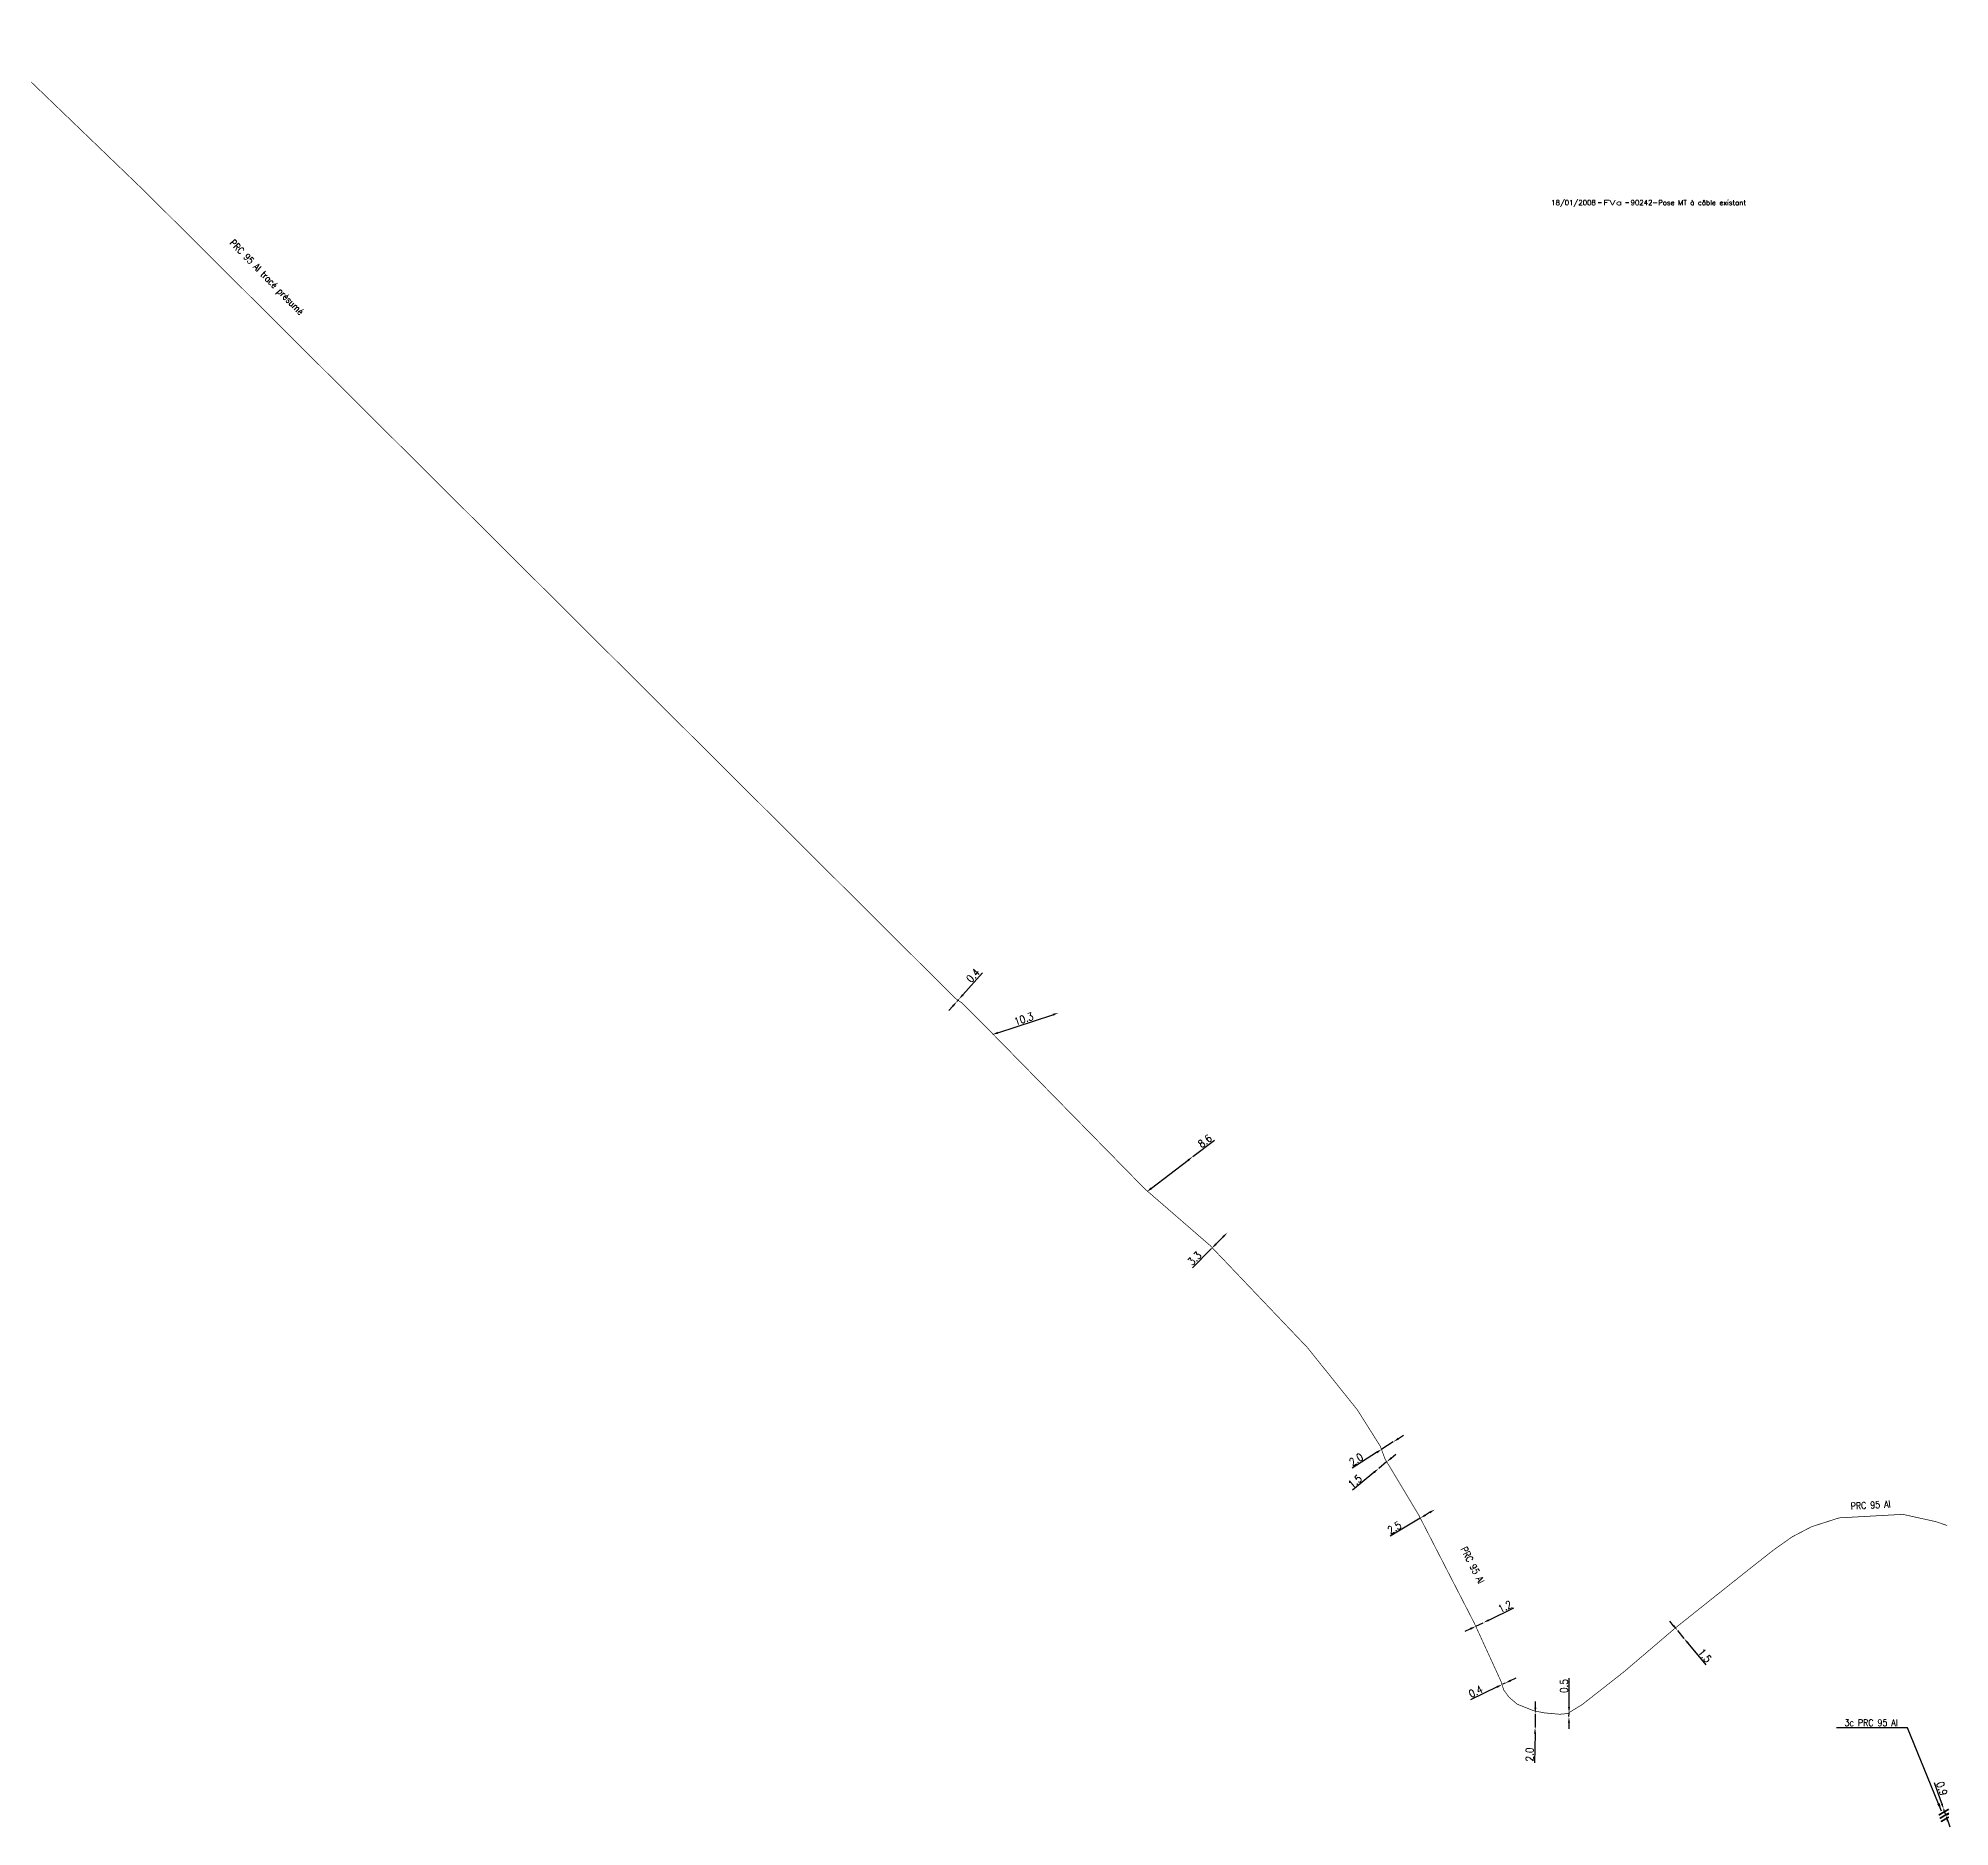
# Model space of a CAD drawing. Header units: millimetres. Extents: x 161438 to 162003, y 98011 to 98991.
# Drawn here: x 161719.1 to 162000.1, y 98498.7 to 98761.6 of the extents above; entities that cross this region are included whole.
import ezdxf
from ezdxf.enums import TextEntityAlignment as Align

# ---------------------------------------------------------------- set-up
doc = ezdxf.new("R2010")
doc.units = ezdxf.units.MM
doc.header["$PDMODE"] = 34
doc.layers.get('0').update_dxf_attribs({"linetype": 'CONTINUOUS'})
doc.layers.get('Defpoints').update_dxf_attribs({"linetype": 'CONTINUOUS'})
doc.layers.add('M_120', color=5, linetype='M_ST_13')
doc.layers.add('M_910', color=7, linetype='CONTINUOUS', plot=False)
doc.styles.get("Standard").update_dxf_attribs({"font": 'romans.shx', "width": 0.85})
doc.linetypes.add('M_ST_13', pattern='A,5,-0.3,["oo",Standard,S=1.5,R=0,X=0,Y=-0.5],-3', length=8.3)
doc.dimstyles.get("Standard").update_dxf_attribs({"dimtxt": 1.5, "dimasz": 1.2, "dimexe": 0.625, "dimexo": 0.625, "dimgap": 0.25, "dimtad": 1, "dimdec": 1, "dimzin": 0, "dimdsep": 46, "dimtxsty": 'Standard', "dimcen": -0.5, "dimadec": 0, "dimazin": 0, "dimtfac": 1, "dimtdec": 1, "dimtmove": 0, "dimatfit": 3, "dimfxl": 0, "dimtolj": 1, "dimtzin": 0, "dimarcsym": 0})

# ---------------------------------------------------------------- blocks, each defined once
blk = doc.blocks.new('*D23')
at = {"layer": 'Defpoints', "color": 0, "linetype": 'Continuous', "transparency": 16777216}
for p in [(161960.12, 98527.53), (161961.07, 98526.37), (161961.07, 98526.37)]:
    blk.add_point(p, dxfattribs=at)
at = {"layer": 'M_120', "color": 0, "linetype": 'Continuous', "lineweight": -2, "transparency": 16777216}
for p, q in [((161959.54, 98528.22), (161958.97, 98528.92)), ((161960.12, 98527.53), (161961.07, 98526.37)), ((161961.64, 98525.67), (161964.26, 98522.5))]:
    blk.add_line(p, q, dxfattribs=at)
at = {"layer": 'M_120', "color": 0, "linetype": 'Continuous', "transparency": 16777216}
for points in [[(161959.66, 98528.32), (161959.43, 98528.13), (161960.12, 98527.53)], [(161961.76, 98525.77), (161961.53, 98525.58), (161961.07, 98526.37)]]:
    blk.add_solid(points, dxfattribs=at)
at = {"layer": 'M_120', "color": 0, "linetype": 'Continuous', "transparency": 16777216, "insert": (161964.13, 98523.84), "char_height": 1.125, "attachment_point": 5, "rotation": 309.5056}
blk.add_mtext('\\A1;1.5', dxfattribs=at)
blk = doc.blocks.new('*D24')
at = {"layer": 'Defpoints', "color": 0, "linetype": 'Continuous', "transparency": 16777216}
for p in [(161944.16, 98514.86), (161944.17, 98515.36), (161944.17, 98515.36)]:
    blk.add_point(p, dxfattribs=at)
at = {"layer": 'M_120', "color": 0, "linetype": 'Continuous', "lineweight": -2, "transparency": 16777216}
for p, q in [((161944.17, 98516.26), (161944.18, 98520.54)), ((161944.16, 98514.86), (161944.17, 98515.36)), ((161944.16, 98513.96), (161944.16, 98513.06))]:
    blk.add_line(p, q, dxfattribs=at)
at = {"layer": 'M_120', "color": 0, "linetype": 'Continuous', "transparency": 16777216}
for points in [[(161944.02, 98516.26), (161944.32, 98516.26), (161944.17, 98515.36)], [(161944.01, 98513.96), (161944.31, 98513.96), (161944.16, 98514.86)]]:
    blk.add_solid(points, dxfattribs=at)
at = {"layer": 'M_120', "color": 0, "linetype": 'Continuous', "transparency": 16777216, "insert": (161943.43, 98519.35), "char_height": 1.125, "attachment_point": 5, "rotation": 89.8395}
blk.add_mtext('\\A1;0.5', dxfattribs=at)
blk = doc.blocks.new('*D25')
at = {"layer": 'Defpoints', "color": 0, "linetype": 'Continuous', "transparency": 16777216}
for p in [(161939.18, 98513.27), (161939.18, 98513.27), (161939.21, 98515.27)]:
    blk.add_point(p, dxfattribs=at)
at = {"layer": 'M_120', "color": 0, "linetype": 'Continuous', "lineweight": -2, "transparency": 16777216}
for p, q in [((161939.22, 98516.17), (161939.24, 98517.07)), ((161939.21, 98515.27), (161939.18, 98513.27)), ((161939.17, 98512.37), (161939.1, 98508.09))]:
    blk.add_line(p, q, dxfattribs=at)
at = {"layer": 'M_120', "color": 0, "linetype": 'Continuous', "transparency": 16777216}
for points in [[(161939.07, 98516.17), (161939.37, 98516.17), (161939.21, 98515.27)], [(161939.02, 98512.37), (161939.32, 98512.37), (161939.18, 98513.27)]]:
    blk.add_solid(points, dxfattribs=at)
at = {"layer": 'M_120', "color": 0, "linetype": 'Continuous', "transparency": 16777216, "insert": (161938.37, 98509.29), "char_height": 1.125, "attachment_point": 5, "rotation": 89.1424}
blk.add_mtext('\\A1;2.0', dxfattribs=at)
blk = doc.blocks.new('*D26')
at = {"layer": 'Defpoints', "color": 0, "linetype": 'Continuous', "transparency": 16777216}
for p in [(161934.4, 98519.61), (161934.76, 98519.78), (161934.76, 98519.78)]:
    blk.add_point(p, dxfattribs=at)
at = {"layer": 'M_120', "color": 0, "linetype": 'Continuous', "lineweight": -2, "transparency": 16777216}
for p, q in [((161933.59, 98519.22), (161929.69, 98517.35)), ((161934.76, 98519.78), (161934.4, 98519.61)), ((161935.57, 98520.17), (161936.38, 98520.56))]:
    blk.add_line(p, q, dxfattribs=at)
at = {"layer": 'M_120', "color": 0, "linetype": 'Continuous', "transparency": 16777216}
for points in [[(161933.52, 98519.35), (161933.65, 98519.08), (161934.4, 98519.61)], [(161935.51, 98520.3), (161935.64, 98520.03), (161934.76, 98519.78)]]:
    blk.add_solid(points, dxfattribs=at)
at = {"layer": 'M_120', "color": 0, "linetype": 'Continuous', "transparency": 16777216, "insert": (161930.45, 98518.55), "char_height": 1.125, "attachment_point": 5, "rotation": 25.6208}
blk.add_mtext('\\A1;0.4', dxfattribs=at)
blk = doc.blocks.new('*D27')
at = {"layer": 'Defpoints', "color": 0, "linetype": 'Continuous', "transparency": 16777216}
for p in [(161930.48, 98528.15), (161931.56, 98528.67), (161931.56, 98528.67)]:
    blk.add_point(p, dxfattribs=at)
at = {"layer": 'M_120', "color": 0, "linetype": 'Continuous', "lineweight": -2, "transparency": 16777216}
for p, q in [((161932.37, 98529.06), (161936.08, 98530.84)), ((161929.67, 98527.76), (161928.85, 98527.37)), ((161930.48, 98528.15), (161931.56, 98528.67))]:
    blk.add_line(p, q, dxfattribs=at)
at = {"layer": 'M_120', "color": 0, "linetype": 'Continuous', "transparency": 16777216}
for points in [[(161929.6, 98527.9), (161929.73, 98527.62), (161930.48, 98528.15)], [(161932.31, 98529.19), (161932.44, 98528.92), (161931.56, 98528.67)]]:
    blk.add_solid(points, dxfattribs=at)
at = {"layer": 'M_120', "color": 0, "linetype": 'Continuous', "transparency": 16777216, "insert": (161934.75, 98531.03), "char_height": 1.125, "attachment_point": 5, "rotation": 25.6208}
blk.add_mtext('\\A1;1.2', dxfattribs=at)
blk = doc.blocks.new('*D28')
at = {"layer": 'Defpoints', "color": 0, "linetype": 'Continuous', "transparency": 16777216}
for p in [(161922.3, 98544.04), (161924.45, 98545.32), (161924.45, 98545.32)]:
    blk.add_point(p, dxfattribs=at)
at = {"layer": 'M_120', "color": 0, "linetype": 'Continuous', "lineweight": -2, "transparency": 16777216}
for p, q in [((161922.3, 98544.04), (161917.86, 98541.38)), ((161923.67, 98544.86), (161923.07, 98544.5))]:
    blk.add_line(p, q, dxfattribs=at)
at = {"layer": 'M_120', "color": 0, "linetype": 'Continuous', "transparency": 16777216}
for points in [[(161923, 98544.63), (161923.15, 98544.37), (161922.3, 98544.04)], [(161923.6, 98544.99), (161923.75, 98544.73), (161924.45, 98545.32)]]:
    blk.add_solid(points, dxfattribs=at)
at = {"layer": 'M_120', "color": 0, "linetype": 'Continuous', "transparency": 16777216, "insert": (161918.5, 98542.64), "char_height": 1.125, "attachment_point": 5, "rotation": 30.9015}
blk.add_mtext('\\A1;2.5', dxfattribs=at)
blk = doc.blocks.new('*D29')
at = {"layer": 'Defpoints', "color": 0, "linetype": 'Continuous', "transparency": 16777216}
for p in [(161917.35, 98552.3), (161916.19, 98551.35), (161916.19, 98551.35)]:
    blk.add_point(p, dxfattribs=at)
at = {"layer": 'M_120', "color": 0, "linetype": 'Continuous', "lineweight": -2, "transparency": 16777216}
for p, q in [((161917.35, 98552.3), (161916.19, 98551.35)), ((161918.04, 98552.88), (161918.73, 98553.45)), ((161915.5, 98550.77), (161912.33, 98548.15))]:
    blk.add_line(p, q, dxfattribs=at)
at = {"layer": 'M_120', "color": 0, "linetype": 'Continuous', "transparency": 16777216}
for points in [[(161917.95, 98552.99), (161918.14, 98552.76), (161917.35, 98552.3)], [(161915.4, 98550.89), (161915.6, 98550.66), (161916.19, 98551.35)]]:
    blk.add_solid(points, dxfattribs=at)
at = {"layer": 'M_120', "color": 0, "linetype": 'Continuous', "transparency": 16777216, "insert": (161912.71, 98549.44), "char_height": 1.125, "attachment_point": 5, "rotation": 39.623}
blk.add_mtext('\\A1;1.5', dxfattribs=at)
blk = doc.blocks.new('*D30')
at = {"layer": 'Defpoints', "color": 0, "linetype": 'Continuous', "transparency": 16777216}
for p in [(161918.33, 98555.25), (161918.33, 98555.25), (161916.64, 98554.17)]:
    blk.add_point(p, dxfattribs=at)
at = {"layer": 'M_120', "color": 0, "linetype": 'Continuous', "lineweight": -2, "transparency": 16777216}
for p, q in [((161918.33, 98555.25), (161916.64, 98554.17)), ((161919.09, 98555.73), (161919.85, 98556.22)), ((161915.88, 98553.69), (161912.28, 98551.39))]:
    blk.add_line(p, q, dxfattribs=at)
at = {"layer": 'M_120', "color": 0, "linetype": 'Continuous', "transparency": 16777216}
for points in [[(161919.01, 98555.86), (161919.17, 98555.61), (161918.33, 98555.25)], [(161915.8, 98553.82), (161915.97, 98553.56), (161916.64, 98554.17)]]:
    blk.add_solid(points, dxfattribs=at)
at = {"layer": 'M_120', "color": 0, "linetype": 'Continuous', "transparency": 16777216, "insert": (161912.88, 98552.66), "char_height": 1.125, "attachment_point": 5, "rotation": 32.5716}
blk.add_mtext('\\A1;2.0', dxfattribs=at)
blk = doc.blocks.new('*D31')
at = {"layer": 'Defpoints', "color": 0, "linetype": 'Continuous', "transparency": 16777216}
for p in [(161893.95, 98586.03), (161893.95, 98586.03), (161891.63, 98583.68)]:
    blk.add_point(p, dxfattribs=at)
at = {"layer": 'M_120', "color": 0, "linetype": 'Continuous', "lineweight": -2, "transparency": 16777216}
for p, q in [((161891.63, 98583.68), (161888.83, 98580.86)), ((161893.31, 98585.39), (161892.26, 98584.32))]:
    blk.add_line(p, q, dxfattribs=at)
at = {"layer": 'M_120', "color": 0, "linetype": 'Continuous', "transparency": 16777216}
for points in [[(161893.21, 98585.5), (161893.42, 98585.29), (161893.95, 98586.03)], [(161892.15, 98584.43), (161892.37, 98584.22), (161891.63, 98583.68)]]:
    blk.add_solid(points, dxfattribs=at)
at = {"layer": 'M_120', "color": 0, "linetype": 'Continuous', "transparency": 16777216, "insert": (161889.13, 98582.23), "char_height": 1.125, "attachment_point": 5, "rotation": 45.327}
blk.add_mtext('\\A1;3.3', dxfattribs=at)
blk = doc.blocks.new('*D32')
at = {"layer": 'Defpoints', "color": 0, "linetype": 'Continuous', "transparency": 16777216}
for p in [(161888.89, 98597.21), (161888.89, 98597.21), (161882.05, 98591.99)]:
    blk.add_point(p, dxfattribs=at)
at = {"layer": 'M_120', "color": 0, "linetype": 'Continuous', "lineweight": -2, "transparency": 16777216}
for p, q in [((161888.89, 98597.21), (161892.05, 98599.62)), ((161882.77, 98592.53), (161888.17, 98596.66))]:
    blk.add_line(p, q, dxfattribs=at)
at = {"layer": 'M_120', "color": 0, "linetype": 'Continuous', "transparency": 16777216}
for points in [[(161888.08, 98596.78), (161888.26, 98596.54), (161888.89, 98597.21)], [(161882.68, 98592.65), (161882.86, 98592.41), (161882.05, 98591.99)]]:
    blk.add_solid(points, dxfattribs=at)
at = {"layer": 'M_120', "color": 0, "linetype": 'Continuous', "transparency": 16777216, "insert": (161890.65, 98599.49), "char_height": 1.125, "attachment_point": 5, "rotation": 37.3715}
blk.add_mtext('\\A1;8.6', dxfattribs=at)
blk = doc.blocks.new('*D33')
at = {"layer": 'Defpoints', "color": 0, "linetype": 'Continuous', "transparency": 16777216}
for p in [(161869.15, 98618.33), (161869.15, 98618.33), (161859.36, 98615.12)]:
    blk.add_point(p, dxfattribs=at)
at = {"layer": 'M_120', "color": 0, "linetype": 'Continuous', "lineweight": -2, "transparency": 16777216}
blk.add_line((161860.22, 98615.4), (161868.29, 98618.05), dxfattribs=at)
at = {"layer": 'M_120', "color": 0, "linetype": 'Continuous', "transparency": 16777216}
for points in [[(161868.25, 98618.19), (161868.34, 98617.91), (161869.15, 98618.33)], [(161860.17, 98615.55), (161860.26, 98615.26), (161859.36, 98615.12)]]:
    blk.add_solid(points, dxfattribs=at)
at = {"layer": 'M_120', "color": 0, "linetype": 'Continuous', "transparency": 16777216, "insert": (161864.02, 98617.44), "char_height": 1.125, "attachment_point": 5, "rotation": 18.1532}
blk.add_mtext('\\A1;10.3', dxfattribs=at)
blk = doc.blocks.new('*D34')
at = {"layer": 'Defpoints', "color": 0, "linetype": 'Continuous', "transparency": 16777216}
for p in [(161854.2, 98620), (161854.46, 98620.3), (161854.46, 98620.3)]:
    blk.add_point(p, dxfattribs=at)
at = {"layer": 'M_120', "color": 0, "linetype": 'Continuous', "lineweight": -2, "transparency": 16777216}
for p, q in [((161855.06, 98620.98), (161857.93, 98624.22)), ((161854.2, 98620), (161854.46, 98620.3)), ((161853.6, 98619.33), (161853, 98618.66))]:
    blk.add_line(p, q, dxfattribs=at)
at = {"layer": 'M_120', "color": 0, "linetype": 'Continuous', "transparency": 16777216}
for points in [[(161853.49, 98619.43), (161853.71, 98619.23), (161854.2, 98620)], [(161854.95, 98621.08), (161855.17, 98620.88), (161854.46, 98620.3)]]:
    blk.add_solid(points, dxfattribs=at)
at = {"layer": 'M_120', "color": 0, "linetype": 'Continuous', "transparency": 16777216, "insert": (161856.56, 98623.81), "char_height": 1.125, "attachment_point": 5, "rotation": 48.4617}
blk.add_mtext('\\A1;0.4', dxfattribs=at)
blk = doc.blocks.new('GIS_MODF')
at = {"color": 0, "linetype": 'Continuous', "flags": 128}
for points in [[(-2.26, -0.01), (-1.76, -0.01)], [(1.76, -0.01), (2.26, -0.01)]]:
    blk.add_lwpolyline(points, dxfattribs=at)
at = {"color": 0, "linetype": 'Continuous'}
blk.add_attdef('DATE', text='', height=0.75, dxfattribs=at).set_placement((-2.58, -0.39), align=Align.RIGHT)
at = {"color": 0, "linetype": 'Continuous', "width": 3.590909}
blk.add_attdef('USER', text='', height=0.75, dxfattribs=at).set_placement((-1.52, -0.39), (1.31, -0.39), align=Align.FIT)
at = {"color": 0, "linetype": 'Continuous'}
blk.add_attdef('DESC', (2.53, -0.39), '', height=0.75, dxfattribs=at)
blk = doc.blocks.new('*D44')
at = {"layer": 'Defpoints', "color": 0, "linetype": 'Continuous', "transparency": 16777216}
for p in [(161998.79, 98500.11), (161999.25, 98501.23), (161999.25, 98501.23)]:
    blk.add_point(p, dxfattribs=at)
at = {"layer": 'M_120', "color": 0, "linetype": 'Continuous', "lineweight": -2, "transparency": 16777216}
for p, q in [((161998.96, 98502.08), (161997.9, 98505.14)), ((161998.81, 98501.08), (161998.81, 98501.08)), ((161999.24, 98500.26), (161999.99, 98500.52)), ((161999.55, 98500.37), (161999.25, 98501.23)), ((161999.85, 98499.52), (162000.14, 98498.67))]:
    blk.add_line(p, q, dxfattribs=at)
at = {"layer": 'M_120', "color": 0, "linetype": 'Continuous', "transparency": 16777216}
for points in [[(161999.1, 98502.13), (161998.82, 98502.04), (161999.25, 98501.23)], [(161999.99, 98499.57), (161999.7, 98499.47), (161999.55, 98500.37)]]:
    blk.add_solid(points, dxfattribs=at)
at = {"layer": 'M_120', "color": 0, "linetype": 'Continuous', "transparency": 16777216, "insert": (161998.99, 98504.28), "char_height": 1.125, "attachment_point": 5, "rotation": 289.0941}
blk.add_mtext('\\A1;0.9', dxfattribs=at)

msp = doc.modelspace()

# ---------------------------------------------------------------- linework, layer by layer
at = {"layer": 'M_120', "const_width": 0.1}
msp.add_lwpolyline([(161999.77, 98542.95), (161998.12, 98543.52), (161993.24, 98544.6), (161983.86, 98544.08), (161979.82, 98542.78), (161976.95, 98541.28), (161974.31, 98539.42), (161970.49, 98536.41), (161965.19, 98532.19), (161959.89, 98527.97), (161952.29, 98521.49), (161949.2, 98519.06), (161946.11, 98516.64), (161943.94, 98515.31), (161942.81, 98515.21), (161940.57, 98515.41), (161938.99, 98515.72), (161936.54, 98516.7), (161935.33, 98517.74), (161934.57, 98518.79), (161934.17, 98520.05), (161930.25, 98528.6), (161922.08, 98544.49), (161917.12, 98552.75), (161916.42, 98554.62), (161913.07, 98559.94), (161905.73, 98569.1), (161891.4, 98584.13), (161881.83, 98592.43), (161859.13, 98615.57), (161854.9, 98619.8), (161853.97, 98620.45), (161825.76, 98648.54), (161795.94, 98678.23), (161765.36, 98708.67), (161734.78, 98739.12), (161711.47, 98761.56)], dxfattribs=at)
at = {"layer": 'M_120', "const_width": 0.25, "flags": 128}
for points in [[(161998.51, 98500.38), (162000, 98501.26)], [(162000, 98500.68), (161998.67, 98499.9)], [(162000, 98500.1), (161998.84, 98499.42)]]:
    msp.add_lwpolyline(points, dxfattribs=at)

# ---------------------------------------------------------------- block references
at = {"layer": 'M_910'}
ref = msp.add_blockref('GIS_MODF', (161950.69, 98737.46), dxfattribs=at)
ref.add_attrib('DATE', '18/01/2008', dxfattribs={"layer": '0', "color": 0, "linetype": 'Continuous', "height": 0.75}).set_placement((161948.11, 98737.07), align=Align.RIGHT)
ref.add_attrib('USER', 'FVa', dxfattribs={"layer": '0', "color": 0, "linetype": 'Continuous', "height": 0.75, "width": 1.54902}).set_placement((161949.18, 98737.07), (161952, 98737.07), align=Align.FIT)
ref.add_attrib('DESC', '90242-Pose MT à câble existant', (161953.22, 98737.07), dxfattribs={"layer": '0', "color": 0, "linetype": 'Continuous', "height": 0.75})

# ---------------------------------------------------------------- texts
at = {"layer": 'M_120', "width": 0.85}
for s, rotation, p in [('PRC 95 Al tracé présumé', 314.3648, (161752.64, 98726.36)), ('PRC 95 Al', 3.1537, (161988.5, 98545.96)), ('PRC 95 Al', 297.2268, (161930, 98537.14))]:
    msp.add_text(s, height=1, rotation=rotation, dxfattribs=at).set_placement(p, align=Align.MIDDLE)
at = {"layer": 'M_120', "linetype": 'Continuous', "insert": (161992.5, 98513.46), "char_height": 1, "attachment_point": 9}
msp.add_mtext('3c PRC 95 Al', dxfattribs=at)

# ---------------------------------------------------------------- dimensions: what is measured, and where the dimension line sits
at = {"layer": 'M_120', "linetype": 'Continuous'}
for base, p1, p2, angle, picture, middle, dimtype in [((161854.46, 98620.3), (161854.2, 98620), (161854.46, 98620.3), 48.4617, '*D34', (161857.12, 98623.31), 161), ((161869.15, 98618.33), (161859.36, 98615.12), (161869.15, 98618.33), 18.1532, '*D33', (161864.25, 98616.73), 161), ((161888.89, 98597.21), (161882.05, 98591.99), (161888.89, 98597.21), 37.3715, '*D32', (161891.1, 98598.9), 161), ((161893.95, 98586.03), (161891.63, 98583.68), (161893.95, 98586.03), 45.327, '*D31', (161889.67, 98581.7), 161), ((161918.33, 98555.25), (161916.64, 98554.17), (161918.33, 98555.25), 32.5716, '*D30', (161913.28, 98552.03), 161), ((161916.19, 98551.35), (161917.35, 98552.3), (161916.19, 98551.35), 219.623, '*D29', (161913.19, 98548.86), 161), ((161924.45, 98545.32), (161922.3, 98544.04), (161924.45, 98545.32), 30.9015, '*D28', (161918.88, 98541.99), 161), ((161931.56, 98528.67), (161930.48, 98528.15), (161931.56, 98528.67), 25.6208, '*D27', (161935.07, 98530.35), 161), ((161961.07, 98526.37), (161960.12, 98527.53), (161961.07, 98526.37), 309.5056, '*D23', (161963.55, 98523.36), 161), ((161934.76, 98519.78), (161934.4, 98519.61), (161934.76, 98519.78), 25.6208, '*D26', (161930.78, 98517.87), 161), ((161944.17, 98515.36), (161944.16, 98514.86), (161944.17, 98515.36), 89.8395, '*D24', (161944.18, 98519.35), 161), ((161939.18, 98513.27), (161939.21, 98515.27), (161939.18, 98513.27), 269.1424, '*D25', (161939.12, 98509.28), 161), ((161999.25, 98501.23), (161998.79, 98500.11), (161999.25, 98501.23), 289.0941, '*D44', (161998.28, 98504.04), 160)]:
    dim = msp.add_linear_dim(base=base, p1=p1, p2=p2, angle=angle, dimstyle='Standard', override={"dimscale": 0.75}, dxfattribs=at)
    dim.commit()
    dim.dimension.update_dxf_attribs({"geometry": picture, "text_midpoint": middle, "dimtype": dimtype})

# ---------------------------------------------------------------- leaders
at = {"layer": 'M_120', "linetype": 'Continuous', "annotation_type": 0, "has_hookline": 1, "hookline_direction": 1, "text_width": 9.03}
msp.add_leader([(161998.93, 98500.96), (161993.95, 98513.21), (161992.75, 98513.21)], dimstyle='Standard', dxfattribs=at)

doc.saveas('drawing.dxf')
